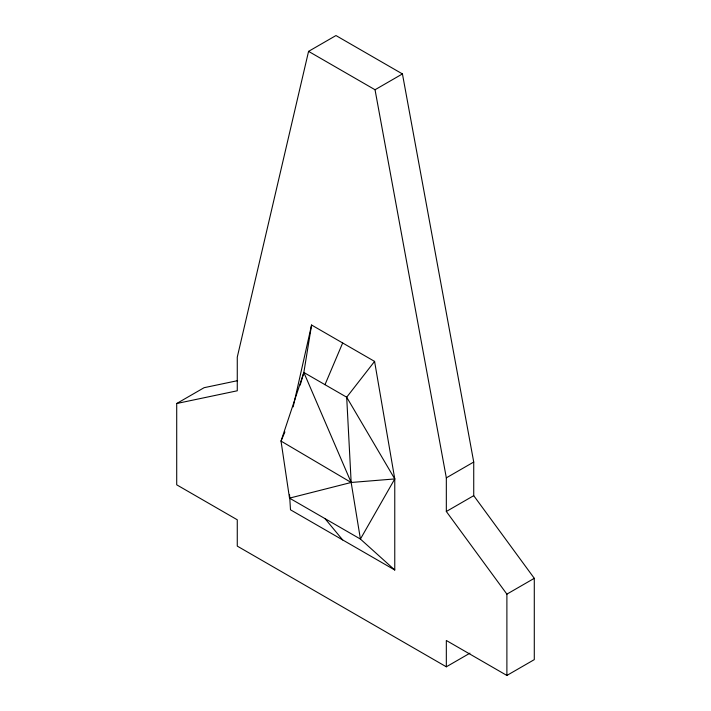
<?xml version="1.0" encoding="UTF-8"?>
<svg xmlns="http://www.w3.org/2000/svg" width="711" height="711" viewBox="0 0 711 711"><rect width="100%" height="100%" fill="white"/><g stroke="black" fill="none" stroke-linecap="round" stroke-linejoin="round"><path stroke-width="1.07" d="M293.163 406.879L311.578 325.025L374.581 361.401L394.765 478.93L394.765 570.009L290.497 509.805L289.555 494.812M300.202 385.086L303.846 372.475L311.578 325.025M446.33 666.802L446.33 640.487L506.89 675.45L534.29 659.63L534.29 578.319L473.73 495.665L473.73 462.034L402.435 73.926L335.965 35.55L308.565 51.37L237.27 357.153L237.27 390.783L176.71 403.51L176.71 484.822L237.27 519.785L237.27 546.11L446.33 666.802L469.944 653.169M374.581 361.401L346.692 397.209L351.163 482.476L360.415 539.062L394.765 478.93L346.692 397.209L303.846 372.475L281.023 441.087L289.51 498.127L360.415 539.062L394.765 570.009M284.898 431.941L281.023 441.087L351.163 482.476L394.765 478.93M324.989 384.678L342.666 342.969M308.565 51.37L375.035 89.746L402.435 73.926M176.71 403.51L204.11 387.691L237.634 380.652M506.89 675.45L506.89 594.138L446.33 511.485L446.33 477.854L473.73 462.034M446.33 511.485L473.73 495.665M506.89 594.138L534.29 578.319M289.51 498.127L351.163 482.476L303.846 372.475M324.989 518.603L342.666 539.925M375.035 89.746L446.33 477.854"/></g></svg>
